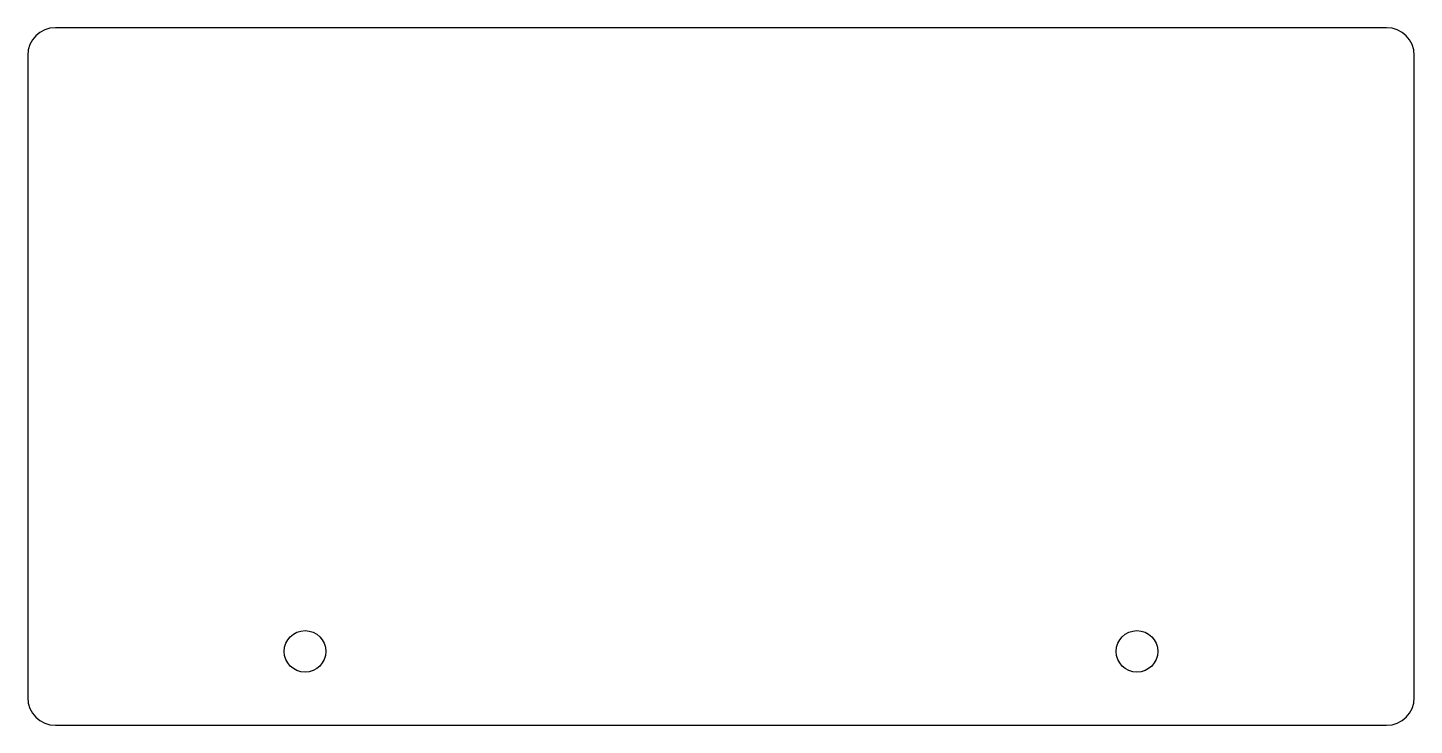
# Model space of a CAD drawing. Header units: millimetres. Extents: x -300 to -150, y 655 to 730.
import ezdxf

# ---------------------------------------------------------------- set-up
doc = ezdxf.new("R2010")
doc.units = ezdxf.units.MM
doc.layers.add('CUT', color=7, linetype='Continuous')

msp = doc.modelspace()

# ---------------------------------------------------------------- linework, layer by layer
at = {"layer": 'CUT'}
for p, q in [((-153, 730.5, 0.5), (-297, 730.5, 0.5)), ((-300, 727.5, 0.5), (-300, 658, 0.5)), ((-150, 658, 0.5), (-150, 727.5, 0.5)), ((-297, 655, 0.5), (-153, 655, 0.5))]:
    msp.add_line(p, q, dxfattribs=at)
for centre in [(-270, 663, 0.5), (-180, 663, 0.5)]:
    msp.add_circle(centre, 2.25, dxfattribs=at)
for centre, start, end in [((-297, 727.5, 0.5), 90, 180), ((-153, 727.5, 0.5), 0, 90), ((-297, 658, 0.5), 180, 270), ((-153, 658, 0.5), -90, 0)]:
    msp.add_arc(centre, 3, start, end, dxfattribs=at)

doc.saveas('drawing.dxf')
